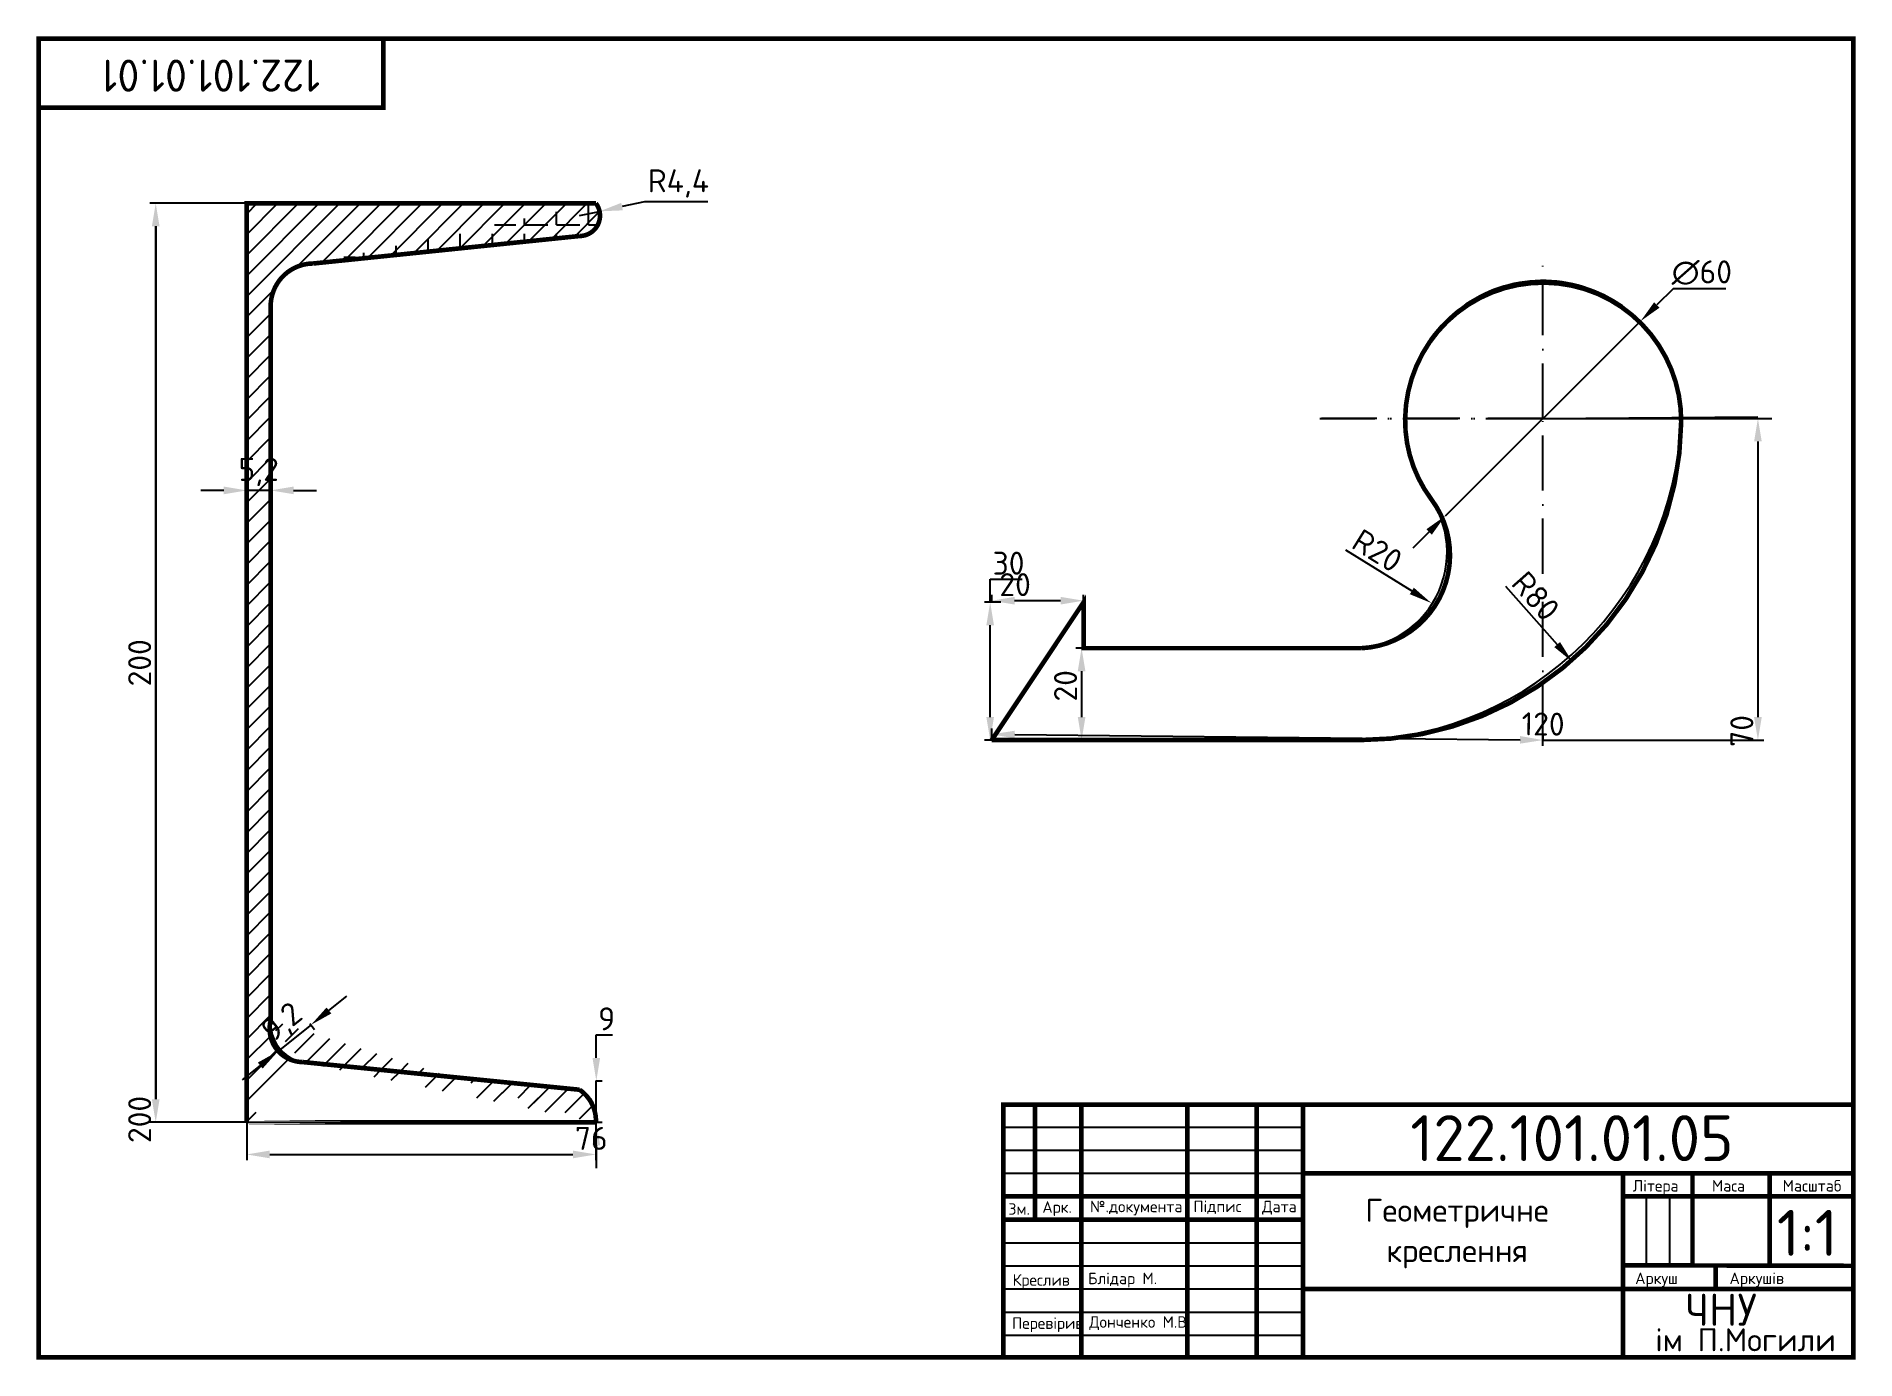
# Model space of a CAD drawing. Header units: millimetres. Extents: x 20 to 416, y 4 to 292.
import ezdxf
from ezdxf.enums import TextEntityAlignment as Align

# ---------------------------------------------------------------- set-up
doc = ezdxf.new("R2010")
doc.units = ezdxf.units.MM
doc.header["$PDMODE"] = 34
doc.header["$PDSIZE"] = -3
doc.linetypes.add('ACAD_ISO10W100', pattern=[18, 12, -3, 0, -3])
for name, color, linetype in [('Контур', 7, 'Continuous'), ('Осьові', 1, 'ACAD_ISO10W100'), ('Розміри', 5, 'Continuous')]:
    doc.layers.add(name, color=color, linetype=linetype)
doc.styles.get("Standard").update_dxf_attribs({"font": 'isocpeur.ttf'})
doc.dimstyles.new('ESKD_', dxfattribs={"dimtxt": 5, "dimasz": 5, "dimexe": 1.25, "dimexo": 0, "dimgap": 1, "dimtad": 1, "dimtoh": 1, "dimdec": 1, "dimtxsty": 'Standard', "dimcen": 2.5, "dimclrd": 256, "dimclre": 256, "dimclrt": 256, "dimadec": 0, "dimazin": 0, "dimtfac": 1, "dimtdec": 1, "dimtmove": 0, "dimatfit": 3, "dimfxl": 1, "dimtfillclr": 256, "dimlwd": -1, "dimlwe": -1, "dimarcsym": 0})

# ---------------------------------------------------------------- blocks, each defined once
blk = doc.blocks.new('*D2')
at = {"layer": 'Defpoints', "color": 0, "transparency": 16777216}
for p in [(65.29634847582204, 256.1657777469815), (45.47572774469847, 56.16577774698137), (65.296348475822, 56.16577774698138)]:
    blk.add_point(p, dxfattribs=at)
at = {"layer": 'Розміри', "transparency": 16777216}
for p, q in [((65.29634847582204, 256.1657777469815), (44.22572774469842, 256.1657777469815)), ((45.47572774469842, 251.1657777469815), (45.47572774469847, 61.16577774698137)), ((65.296348475822, 56.16577774698138), (44.22572774469847, 56.16577774698137))]:
    blk.add_line(p, q, dxfattribs=at)
for points in [[(44.64239441136509, 251.1657777469815), (46.30906107803176, 251.1657777469815), (45.47572774469842, 256.1657777469815)], [(44.64239441136513, 61.16577774698137), (46.3090610780318, 61.16577774698137), (45.47572774469847, 56.16577774698137)]]:
    blk.add_solid(points, dxfattribs=at)
at = {"layer": 'Розміри', "transparency": 16777216, "insert": (41.97572774469847, 56.77476887357068), "char_height": 5, "attachment_point": 5, "rotation": 90}
blk.add_mtext('200', dxfattribs=at)
blk = doc.blocks.new('*D3')
at = {"layer": 'Defpoints', "color": 0, "transparency": 16777216}
for p in [(45.47572774469847, 256.1657777469814), (45.47572774469844, 256.1657777469814), (65.296348475822, 56.16577774698138)]:
    blk.add_point(p, dxfattribs=at)
at = {"layer": 'Розміри', "transparency": 16777216}
for p, q in [((45.47572774469847, 256.1657777469814), (44.22572774469844, 256.1657777469814)), ((45.47572774469848, 61.16577774698137), (45.47572774469844, 251.1657777469814)), ((65.296348475822, 56.16577774698138), (44.22572774469848, 56.16577774698137))]:
    blk.add_line(p, q, dxfattribs=at)
for points in [[(44.6423944113651, 251.1657777469814), (46.30906107803177, 251.1657777469814), (45.47572774469844, 256.1657777469814)], [(44.64239441136515, 61.16577774698137), (46.30906107803182, 61.16577774698137), (45.47572774469848, 56.16577774698137)]]:
    blk.add_solid(points, dxfattribs=at)
at = {"layer": 'Розміри', "transparency": 16777216, "insert": (41.9757277446985, 156.1657777469813), "char_height": 5, "attachment_point": 5, "rotation": 90}
blk.add_mtext('200', dxfattribs=at)
blk = doc.blocks.new('*D4')
at = {"layer": 'Defpoints', "color": 0, "transparency": 16777216}
for p in [(65.29634847582201, 231.2507811010951), (70.49634847582203, 231.2507811010951), (65.29634847582201, 193.6828692065614)]:
    blk.add_point(p, dxfattribs=at)
at = {"layer": 'Розміри', "transparency": 16777216}
for p, q in [((65.29634847582201, 231.2507811010951), (65.29634847582201, 192.4328692065614)), ((70.49634847582203, 231.2507811010951), (70.49634847582203, 192.4328692065614)), ((60.29634847582201, 193.6828692065614), (55.29634847582201, 193.6828692065614)), ((70.49634847582203, 193.6828692065614), (65.29634847582201, 193.6828692065614)), ((75.49634847582203, 193.6828692065614), (80.49634847582203, 193.6828692065614))]:
    blk.add_line(p, q, dxfattribs=at)
for points in [[(60.29634847582201, 194.5162025398948), (60.29634847582201, 192.8495358732281), (65.29634847582201, 193.6828692065614)], [(75.49634847582203, 194.5162025398948), (75.49634847582203, 192.8495358732281), (70.49634847582203, 193.6828692065614)]]:
    blk.add_solid(points, dxfattribs=at)
at = {"layer": 'Розміри', "transparency": 16777216, "insert": (67.89634847582202, 197.6828692065614), "char_height": 5, "attachment_point": 5}
blk.add_mtext('5,2', dxfattribs=at)
blk = doc.blocks.new('*D6')
at = {"layer": 'Defpoints', "color": 0, "transparency": 16777216}
for p in [(79.03711733396932, 77.66388135562936), (71.87284170376974, 71.9233466405667), (72.116121694207, 71.61972947016069)]:
    blk.add_point(p, dxfattribs=at)
at = {"layer": 'Розміри', "transparency": 16777216}
for p, q in [((83.18231877100732, 80.48676526863227), (87.08424021760807, 83.6132663520412)), ((79.28039732440658, 77.36026418522334), (72.116121694207, 71.61972947016069)), ((79.03711733396932, 77.66388135562936), (80.06202259525881, 76.38478382357316)), ((71.87284170376974, 71.9233466405667), (72.89774696505923, 70.64424910851051)), ((68.21420024760626, 68.49322838675177), (64.31227880100552, 65.36672730334284))]:
    blk.add_line(p, q, dxfattribs=at)
for points in [[(82.66123525710583, 81.1370855097324), (83.7034022849088, 79.83644502753215), (79.28039732440658, 77.36026418522334)], [(67.69311673370477, 69.14354862785189), (68.73528376150774, 67.84290814565163), (72.116121694207, 71.61972947016069)]]:
    blk.add_solid(points, dxfattribs=at)
at = {"layer": 'Розміри', "transparency": 16777216, "insert": (73.19705864257963, 77.61153398497261), "char_height": 5, "attachment_point": 5, "rotation": 38.704225953155365}
blk.add_mtext('9,2', dxfattribs=at)
blk = doc.blocks.new('*D7')
at = {"layer": 'Defpoints', "color": 0, "transparency": 16777216}
for p in [(65.29634847582201, 56.16577774698135), (141.296348475822, 56.16577774698135), (141.296348475822, 49.15254101047003)]:
    blk.add_point(p, dxfattribs=at)
at = {"layer": 'Розміри', "transparency": 16777216}
for p, q in [((65.29634847582201, 56.16577774698135), (65.29634847582201, 47.90254101047003)), ((141.296348475822, 56.16577774698135), (141.296348475822, 47.90254101047003)), ((70.29634847582201, 49.15254101047003), (136.296348475822, 49.15254101047003))]:
    blk.add_line(p, q, dxfattribs=at)
for points in [[(70.29634847582201, 49.98587434380337), (70.29634847582201, 48.3192076771367), (65.29634847582201, 49.15254101047003)], [(136.296348475822, 49.98587434380337), (136.296348475822, 48.3192076771367), (141.296348475822, 49.15254101047003)]]:
    blk.add_solid(points, dxfattribs=at)
at = {"layer": 'Розміри', "transparency": 16777216, "insert": (140.2808334249078, 52.65254101047003), "char_height": 5, "attachment_point": 5}
blk.add_mtext('76', dxfattribs=at)
blk = doc.blocks.new('*D8')
at = {"layer": 'Defpoints', "color": 0, "transparency": 16777216}
for p in [(141.2963484758221, 65.16577774698138), (141.378563003931, 65.16577774698138), (141.2963484758221, 56.16577774698138)]:
    blk.add_point(p, dxfattribs=at)
at = {"layer": 'Розміри', "transparency": 16777216}
for p, q in [((141.378563003931, 70.16577774698138), (141.378563003931, 75.16577774698138)), ((141.378563003931, 75.16577774698138), (144.878563003931, 75.16577774698138)), ((141.2963484758221, 65.16577774698138), (142.628563003931, 65.16577774698138)), ((141.3785630039311, 56.16577774698138), (141.378563003931, 65.16577774698138)), ((141.2963484758221, 56.16577774698138), (142.6285630039311, 56.16577774698138)), ((141.3785630039311, 51.16577774698138), (141.3785630039311, 46.16577774698137))]:
    blk.add_line(p, q, dxfattribs=at)
for points in [[(140.5452296705977, 70.16577774698138), (142.2118963372644, 70.16577774698138), (141.378563003931, 65.16577774698138)], [(140.5452296705977, 51.16577774698138), (142.2118963372644, 51.16577774698138), (141.3785630039311, 56.16577774698138)]]:
    blk.add_solid(points, dxfattribs=at)
at = {"layer": 'Розміри', "transparency": 16777216, "insert": (143.628563003931, 78.66577774698132), "char_height": 5, "attachment_point": 5}
blk.add_mtext('9', dxfattribs=at)
blk = doc.blocks.new('*D10')
at = {"layer": 'Defpoints', "color": 0, "transparency": 16777216}
for p in [(137.7421955944274, 253.4968880131279), (142.0904339874705, 254.4176474784933)]:
    blk.add_point(p, dxfattribs=at)
at = {"layer": 'Розміри', "transparency": 16777216}
for p, q in [((137.7421955944274, 253.4968880131279), (142.0904339874705, 254.4176474784933)), ((151.8735026777809, 256.4892572392037), (146.9819683326257, 255.4534523588485)), ((165.6235026777808, 256.4892572392036), (151.8735026777809, 256.4892572392037))]:
    blk.add_line(p, q, dxfattribs=at)
blk.add_solid([(146.8093341858998, 256.268708083041), (147.1546024793516, 254.638196634656), (142.0904339874705, 254.4176474784933)], dxfattribs=at)
at = {"layer": 'Розміри', "transparency": 16777216, "insert": (159.2485026777808, 260.4892572392036), "char_height": 5, "attachment_point": 5}
blk.add_mtext('R4,4', dxfattribs=at)
blk = doc.blocks.new('*D11')
at = {"layer": 'Defpoints', "color": 0, "transparency": 16777216}
for p in [(227.1128360396156, 169.3400599608106), (229.4464028042238, 169.3400599608106), (229.4464028042238, 139.3400599608106)]:
    blk.add_point(p, dxfattribs=at)
at = {"layer": 'Розміри', "transparency": 16777216}
for p, q in [((227.1128360396156, 169.3400599608106), (227.1128360396156, 174.3403592284411)), ((227.1128360396156, 174.3403592284411), (234.1128360396156, 174.3403592284411)), ((229.4464028042238, 169.3400599608106), (225.8628360396156, 169.3400599608106)), ((227.1128360396156, 144.3400599608106), (227.1128360396156, 164.3400599608106)), ((229.4464028042238, 139.3400599608106), (225.8628360396156, 139.3400599608106))]:
    blk.add_line(p, q, dxfattribs=at)
for points in [[(226.2795027062822, 164.3400599608106), (227.9461693729489, 164.3400599608106), (227.1128360396156, 169.3400599608106)], [(226.2795027062822, 144.3400599608106), (227.9461693729489, 144.3400599608106), (227.1128360396156, 139.3400599608106)]]:
    blk.add_solid(points, dxfattribs=at)
at = {"layer": 'Розміри', "transparency": 16777216, "insert": (231.1128360396156, 177.840359228441), "char_height": 5, "attachment_point": 5}
blk.add_mtext('30', dxfattribs=at)
blk = doc.blocks.new('*D12')
at = {"layer": 'Defpoints', "color": 0, "transparency": 16777216}
for p in [(227.4453872384638, 169.6777912267989), (227.4453872384638, 169.3400599608105), (247.4453872384638, 169.3400599608105)]:
    blk.add_point(p, dxfattribs=at)
at = {"layer": 'Розміри', "transparency": 16777216}
for p, q in [((227.4453872384638, 169.3400599608105), (227.4453872384638, 170.9277912267989)), ((247.4453872384638, 169.3400599608105), (247.4453872384638, 170.9277912267989)), ((242.4453872384638, 169.6777912267989), (232.4453872384638, 169.6777912267989))]:
    blk.add_line(p, q, dxfattribs=at)
for points in [[(232.4453872384638, 170.5111245601323), (232.4453872384638, 168.8444578934656), (227.4453872384638, 169.6777912267989)], [(242.4453872384638, 170.5111245601323), (242.4453872384638, 168.8444578934656), (247.4453872384638, 169.6777912267989)]]:
    blk.add_solid(points, dxfattribs=at)
at = {"layer": 'Розміри', "transparency": 16777216, "insert": (232.5441485880613, 173.1777912267989), "char_height": 5, "attachment_point": 5}
blk.add_mtext('20', dxfattribs=at)
blk = doc.blocks.new('*D13')
at = {"layer": 'Defpoints', "color": 0, "transparency": 16777216}
for p in [(247.4453872384639, 159.3400599608106), (247.0172699041094, 139.3400599608106), (247.4453872384639, 139.3400599608106)]:
    blk.add_point(p, dxfattribs=at)
at = {"layer": 'Розміри', "transparency": 16777216}
for p, q in [((247.4453872384639, 159.3400599608106), (245.7672699041094, 159.3400599608106)), ((247.0172699041094, 154.3400599608106), (247.0172699041094, 144.3400599608106)), ((247.4453872384639, 139.3400599608106), (245.7672699041094, 139.3400599608106))]:
    blk.add_line(p, q, dxfattribs=at)
for points in [[(246.1839365707761, 154.3400599608106), (247.8506032374428, 154.3400599608106), (247.0172699041094, 159.3400599608106)], [(246.1839365707761, 144.3400599608106), (247.8506032374428, 144.3400599608106), (247.0172699041094, 139.3400599608106)]]:
    blk.add_solid(points, dxfattribs=at)
at = {"layer": 'Розміри', "transparency": 16777216, "insert": (243.5172699041094, 151.1523659013552), "char_height": 5, "attachment_point": 5, "rotation": 90}
blk.add_mtext('20', dxfattribs=at)
blk = doc.blocks.new('*D14')
at = {"layer": 'Defpoints', "color": 0, "transparency": 16777216}
for p in [(227.4453872384638, 139.3400599608105), (347.4519375850252, 139.3399915144394), (347.4388365343045, 138.0862154383568)]:
    blk.add_point(p, dxfattribs=at)
at = {"layer": 'Розміри', "transparency": 16777216}
for p, q in [((227.4453872384638, 139.3400599608105), (227.4715491696267, 141.8437678003914)), ((232.4582153431779, 140.5415925151242), (342.4522105310318, 139.3922350362083)), ((347.4388365343045, 138.0862154383568), (347.4649984654674, 140.5899232779378))]:
    blk.add_line(p, q, dxfattribs=at)
for points in [[(232.466922596806, 141.3748803574564), (232.4495080895497, 139.708304672792), (227.4584882891845, 140.5938360368931)], [(342.46091778466, 140.2255228785405), (342.4435032774037, 138.5589471938761), (347.4519375850252, 139.3399915144394)]]:
    blk.add_solid(points, dxfattribs=at)
at = {"layer": 'Розміри', "transparency": 16777216, "insert": (347.4819577037019, 142.8398688986059), "char_height": 5, "attachment_point": 5, "rotation": 359.40132244533226}
blk.add_mtext('120', dxfattribs=at)
blk = doc.blocks.new('*D15')
at = {"layer": 'Defpoints', "color": 0, "transparency": 16777216}
for p in [(347.4453872384639, 209.3400599608106), (347.4453872384639, 139.3400599608105), (394.2359613698184, 139.3400599608105)]:
    blk.add_point(p, dxfattribs=at)
at = {"layer": 'Розміри', "transparency": 16777216}
for p, q in [((347.4453872384639, 209.3400599608106), (395.4859613698184, 209.3400599608106)), ((394.2359613698184, 204.3400599608106), (394.2359613698184, 144.3400599608105)), ((347.4453872384639, 139.3400599608105), (395.4859613698184, 139.3400599608105))]:
    blk.add_line(p, q, dxfattribs=at)
for points in [[(393.4026280364851, 204.3400599608106), (395.0692947031517, 204.3400599608106), (394.2359613698184, 209.3400599608106)], [(393.4026280364851, 144.3400599608105), (395.0692947031517, 144.3400599608105), (394.2359613698184, 139.3400599608105)]]:
    blk.add_solid(points, dxfattribs=at)
at = {"layer": 'Розміри', "transparency": 16777216, "insert": (390.7359613698184, 141.3304179445312), "char_height": 5, "attachment_point": 5, "rotation": 90}
blk.add_mtext('70', dxfattribs=at)
blk = doc.blocks.new('*D16')
at = {"layer": 'Defpoints', "color": 0, "transparency": 16777216}
for p in [(306.1503985335717, 179.7116776867599), (323.1434000947817, 169.1647398401281)]:
    blk.add_point(p, dxfattribs=at)
at = {"layer": 'Розміри', "transparency": 16777216}
blk.add_line((304.4510983774506, 180.7663714714231), (318.8951497044792, 171.8014743017861), dxfattribs=at)
blk.add_solid([(319.3346054480888, 172.5095160335031), (318.4556939608696, 171.093432570069), (323.1434000947817, 169.1647398401281)], dxfattribs=at)
at = {"layer": 'Розміри', "transparency": 16777216, "insert": (311.3947129689743, 180.5760653906453), "char_height": 5, "attachment_point": 5, "rotation": 328.17363032221647}
blk.add_mtext('R20', dxfattribs=at)
blk = doc.blocks.new('*D17')
at = {"layer": 'Defpoints', "color": 0, "transparency": 16777216}
for p in [(368.6938381431596, 230.5179572632042), (326.1969363337679, 188.1621626584169)]:
    blk.add_point(p, dxfattribs=at)
at = {"layer": 'Розміри', "transparency": 16777216}
for p, q in [((375.7766551113916, 237.577256364002), (372.2352466272756, 234.0476068136031)), ((387.2766551113917, 237.577256364002), (375.7766551113916, 237.577256364002)), ((326.1969363337679, 188.1621626584169), (368.6938381431596, 230.5179572632042)), ((322.6555278496519, 184.6325131080179), (319.1141193655359, 181.102863557619))]:
    blk.add_line(p, q, dxfattribs=at)
for points in [[(371.6469717022091, 234.6378415609557), (372.8235215523421, 233.4573720662504), (368.6938381431596, 230.5179572632042)], [(322.0672529245854, 185.2227478553706), (323.2438027747183, 184.0422783606653), (326.1969363337679, 188.1621626584169)]]:
    blk.add_solid(points, dxfattribs=at)
at = {"layer": 'Розміри', "transparency": 16777216, "insert": (382.0266551113916, 241.077256364002), "char_height": 5, "attachment_point": 5}
blk.add_mtext('∅60', dxfattribs=at)
blk = doc.blocks.new('*D18')
at = {"layer": 'Defpoints', "color": 0, "transparency": 16777216}
for p in [(300.8794581231215, 216.3342494352885), (353.8472884273052, 156.3808595989566)]:
    blk.add_point(p, dxfattribs=at)
at = {"layer": 'Розміри', "transparency": 16777216}
blk.add_line((339.2811350936547, 172.8680418039479), (350.5367990332937, 160.1279464637274), dxfattribs=at)
blk.add_solid([(351.1613135107556, 160.6796946960626), (349.912284555832, 159.5761982313922), (353.8472884273052, 156.3808595989566)], dxfattribs=at)
at = {"layer": 'Розміри', "transparency": 16777216, "insert": (345.8766831718081, 170.6888801420311), "char_height": 5, "attachment_point": 5, "rotation": 311.4600658841316}
blk.add_mtext('R80', dxfattribs=at)

msp = doc.modelspace()

# ---------------------------------------------------------------- hatches: boundary and pattern name
at = {"layer": 'Контур'}
h = msp.add_hatch(dxfattribs=at)
h.set_pattern_fill('ANSI32', color=256)
h.set_pattern_definition([(45, (0, 0), (-6.735192090801866, 6.735192090801866), []), (45, (4.490130000000001, 0), (-6.735192090801866, 6.735192090801866), [])])
h.paths.add_polyline_path([(65.29634847582201, 56.16577774698135), (141.296348475822, 56.16577774698135)])
edge = h.paths.add_edge_path()
edge.add_line((77.49583400738017, 69.26177710929484), (137.7369114149745, 63.23766936853543))
edge.add_arc((133.1108383821843, 56.47754916222976), 8.191445349168252, -2.181239221831504, 55.61545490712558, ccw=False)
h.paths.add_polyline_path([(83.04504239849797, 289.205838178576), (31.24504239849797, 289.205838178576), (31.24504239849797, 278.705838178576), (83.04504239849797, 278.705838178576)], flags=9)
h = msp.add_hatch(dxfattribs=at)
h.set_pattern_fill('ANSI31', color=256)
h.set_pattern_definition([(45, (0, 0), (-2.245064030267288, 2.245064030267288), [])])
h.paths.add_polyline_path([(65.29634847582201, 56.16577774698135), (141.296348475822, 56.16577774698135)], flags=17)
edge = h.paths.add_edge_path()
edge.add_line((65.29634847582201, 56.16577774698135), (65.29634847582201, 256.1657777469813))
edge.add_line((65.29634847582201, 256.1657777469813), (141.296348475822, 256.1657777469813))
edge.add_line((79.82017658089802, 243.0756558494095), (137.7421955944274, 249.0522310954576))
edge.add_arc((137.7421955944274, 253.4968880131279), 4.444656917670272, 270, 396.9036726460406)
edge.add_arc((79.82017658089863, 233.750203757697), 9.325452091712606, 90, 181.0693015857231)
edge.add_line((70.49634847582202, 233.5761745020793), (70.49634847582199, 77.5020871320146))
edge.add_line((77.49583400738017, 69.26177710929484), (137.7369114149745, 63.23766936853543))
edge.add_arc((133.1108383821843, 56.47754916222976), 8.191445349168252, -2.181239221831504, 55.61545490712558, ccw=False)
edge.add_arc((77.49583400738024, 76.49100834801862), 7.229231238723813, 164.540216628161, 270.00000000000045, ccw=False)
h = msp.add_hatch(dxfattribs=at)
h.set_pattern_fill('ANGLE', color=256)
h.set_pattern_definition([(0, (0, 0), (0, 6.985), [5.08, -1.905]), (90, (0, 0), (-6.985, 4.277078946022131e-16), [5.08, -1.905])])
edge = h.paths.add_edge_path()
edge.add_line((79.82017658089802, 243.0756558494095), (137.7421955944274, 249.0522310954576))
edge.add_arc((137.7421955944274, 253.4968880131279), 4.444656917670272, 270, 396.9036726460406)

# ---------------------------------------------------------------- linework, layer by layer
for p, q in [((65.29634847582201, 256.1657777469813), (65.29634847582201, 56.16577774698135)), ((65.29634847582201, 256.1657777469813), (141.296348475822, 256.1657777469813)), ((70.49634847582202, 233.5761745020793), (70.49634847582202, 231.2507811010951)), ((70.49634847582202, 231.2507811010951), (70.49634847582199, 77.50208713201461)), ((227.4453872384638, 139.3400599608105), (247.4453872384638, 169.3400599608105)), ((247.4453872384638, 169.3400599608105), (247.4453872384638, 159.3400599608105)), ((247.4453872384638, 159.3400599608105), (303.1092100758829, 159.3400599608105)), ((227.4453872384638, 139.3400599608105), (307.581657813421, 139.3400599608105)), ((137.7369114149745, 63.23766936853541), (77.49583400738017, 69.26177710929484)), ((137.7369114149745, 63.2376693685354), (102.5125948815409, 66.76010102187877)), ((236.863162814614, 60), (236.863162814614, 34.98283750303096)), ((246.9368496676129, 60), (246.9368496676129, 5)), ((270.0223799123523, 60), (270.0223799123523, 5)), ((285.1329090318236, 60), (285.1329090318236, 5)), ((295.2065958848225, 60), (295.2065958848225, 5)), ((65.29634847582201, 56.16577774698135), (141.296348475822, 56.16577774698135)), ((230, 55.12066521234442), (295.2065958848225, 55.12066521234442)), ((230, 50.08620847061047), (295.2065958848225, 50.08620847061047)), ((230, 45.05175172887664), (295.2065958848225, 45.05175172887665)), ((415, 45.05175172887664), (295.2065958848225, 45.05175172887665)), ((364.8829249246141, 45.05175172887665), (364.8829249246141, 5)), ((379.9934540440854, 45.05175172887665), (379.9934540440854, 24.9139240195633)), ((396.7829305857142, 45.05175172887664), (396.7829305857142, 24.9139240195633)), ((230, 40.0172942447648), (295.2065958848225, 40.0172942447648)), ((415, 40.0172942447648), (364.8829249246141, 40.01729424476481)), ((369.9197671910865, 40.01729424476481), (369.9197671910865, 24.9139240195633)), ((374.956610617586, 40.01729424476481), (374.956610617586, 24.9139240195633)), ((230, 34.98283750303096), (295.2065958848225, 34.98283750303096)), ((230, 29.94838076129713), (295.2065958848225, 29.94838076129713)), ((230, 24.9139240195633), (295.2065958848225, 24.9139240195633)), ((415, 24.9139240195633), (364.8829249246141, 24.9139240195633)), ((385.0302963105578, 19.87946653545135), (385.0302963105578, 24.9139240195633)), ((396.7829305857142, 24.9139240195633), (396.7829305857142, 24.9139240195633)), ((230, 19.87946653545134), (295.2065958848225, 19.87946653545134)), ((415, 19.87946653545134), (295.2065958848225, 19.87946653545136)), ((230, 14.84500979371751), (295.2065958848225, 14.84500979371751)), ((230, 9.810553051983675), (295.2065958848225, 9.810553051983675))]:
    msp.add_line(p, q, dxfattribs=at)
at = {"layer": 'Контур', "const_width": 1}
for points in [[(20, 5), (415, 5), (415, 292), (20, 292)], [(20, 277), (95, 277), (95, 292), (20, 292)], [(65.29634847582201, 56.16577774698135), (141.296348475822, 56.16577774698135)]]:
    msp.add_lwpolyline(points, close=True, dxfattribs=at)
for points in [[(65.29634847582201, 56.16577774698135), (65.29634847582201, 256.1657777469813), (141.296348475822, 256.1657777469813)], [(79.82017658089802, 243.0756558494095), (137.7421955944274, 249.0522310954576)], [(70.49634847582202, 233.5761745020793), (70.49634847582199, 77.50208713201461)], [(227.4453872384638, 139.3400599608105), (247.4453872384638, 169.3400599608105), (247.4453872384638, 159.3400599608105), (307.9363313968084, 159.3400599608105)], [(307.9363313968084, 159.3400599608105), (307.9363313968084, 159.3400599608105)], [(227.4453872384638, 139.3400599608105), (307.5816578134208, 139.3400599608105)], [(415, 5), (415, 60), (230, 60), (230, 5)], [(236.863162814614, 34.98283750303096), (236.863162814614, 60)], [(246.9368496676129, 5), (246.936849667613, 60)], [(270.0223799123523, 5), (270.0223799123523, 60)], [(285.1329090318236, 5), (285.1329090318236, 60)], [(295.2065958848225, 5), (295.2065958848225, 60)], [(295.2065958848225, 45.05175172887665), (415, 45.05175172887664)], [(364.8829249246141, 5), (364.8829249246141, 45.05175172887665)], [(379.9934540440854, 24.9139240195633), (379.9934540440854, 45.05175172887665)], [(396.7829305857142, 24.95461742647258), (396.7829305857142, 45.05175172887664)], [(230, 40.0172942447648), (295.2065958848225, 40.0172942447648)], [(415, 40.0172942447648), (364.8829249246141, 40.0172942447648)], [(230, 34.98283750303096), (295.2065958848225, 34.98283750303096)], [(364.8829249246141, 25.02587586443832), (415, 24.9139240195633)], [(385.0302963105578, 19.87946653545135), (385.0302963105578, 24.9139240195633)], [(295.2065958848225, 19.87946653545136), (415, 19.87946653545136)]]:
    msp.add_lwpolyline(points, dxfattribs=at)
for points in [[(79.82017658089802, 243.0756558494095), (137.7421955944274, 249.0522310954576, 0.6182376693468127), (141.296348475822, 256.1657777469813, 1.000000000000004)], [(79.82017658089863, 243.0756558494096, 0.4196904039942002), (70.49634847582202, 233.5761745020792, 0.9815091755190191)], [(307.5816578134208, 139.3400599608105, 0.4110797911878941), (377.5282566544786, 208.5414303919022, 0.9974231773533363), (317.4453872384636, 209.3400599608105, -0.08624551535374388)], [(317.4453872384635, 209.3400599608105, 0.1663015150942378), (323.1592278559655, 191.728062276053, -1.070193351755258)], [(323.1592278559697, 191.7280622760473, -0.6012501376741246), (307.9363313968084, 159.3400599608105, 41.02132391612214)], [(77.4958340073803, 69.26177710929481, -0.4956419713178596), (70.52817230408503, 78.41804615028757, -0.7609717093393544)]]:
    msp.add_lwpolyline(points, format="xyb", dxfattribs=at)
at = {"layer": 'Контур'}
msp.add_lwpolyline([(77.49583400738017, 69.26177710929484, 1, 1, 0), (137.7369114149745, 63.23766936853543, 1, 1, -0.2576713807368414), (141.296348475822, 56.16577774698135, 0, 0, 0)], format="xyseb", dxfattribs=at)
for centre, radius, start, end in [((79.38295033627553, 234.1793453285723), 8.90704820196613, 87.18635293845826, 183.8829486472682), ((347.4453872384637, 209.3400599608105), 30.00000000000004, 1.332282455001331, 215.9491196451579), ((397.4318706281593, 210.5025909632743), 20, 181.3322824550013, 185.6273540637312), ((305.186582349556, 211.7115394698548), 72.41110020435829, 271.8954656046166, 357.4908274953918), ((378.4453391385426, 209.394669417855), 1, 180.1009320331748, 186.1813313167595), ((378.4453391385426, 209.3946694178552), 1, 180.1009320331748, 186.1813313167611), ((305.5227707363456, 180.245981009317), 21.04478106201437, 263.4144338556526, 33.06583334708127), ((79.03711733396933, 77.66388135562937), 8.542301215661656, 174.9349958776777, 259.6052207504829), ((134.816241016867, 57.33591544757484), 6.584908117654723, 349.7641842930674, 63.67003139222629)]:
    msp.add_arc(centre, radius, start, end, dxfattribs=at)
at = {"layer": 'Осьові'}
for p, q in [((347.4453872384638, 209.3400599608105), (347.4453872384638, 245.1353275094978)), ((347.4453872384638, 209.3400599608105), (298.8385201397979, 209.3400599608105)), ((298.8385201397979, 209.3400599608105), (397.2608992995014, 209.3400599608105)), ((347.4453872384638, 139.3400599608105), (347.4453872384638, 209.3400599608105))]:
    msp.add_line(p, q, dxfattribs=at)
at = {"layer": 'Розміри'}
msp.add_line((347.4453872384638, 209.3400599608105), (394.2359613698185, 209.6749964513495), dxfattribs=at)

# ---------------------------------------------------------------- texts
at = {"layer": 'Контур'}
msp.add_text('122.101.01.01', height=7, rotation=180, dxfattribs=at).set_placement((81.29504239849797, 287.455838178576))
for s, height, p in [('122.101.01.05', 10, (318.5761259924857, 47.70281727091196)), ('Зм.', 2.5, (231.0803076165289, 36.03893410471517)), ('Арк.', 2.5, (238.4722692592939, 36.44632881392575)), ('№.документа', 2.5, (248.8525309767556, 36.56809419880119)), ('Підпис', 2.5, (271.3568436526232, 36.60355408757621)), ('Дата', 2.5, (286.3162051505751, 36.56679253818876)), ('1:1', 10, (398.3559684994207, 27.09168593042613)), ('Креслив', 2.5, (231.9984560292644, 20.59472210853983)), ('Блідар М.', 2.5, (248.4185828800851, 20.91272046072925)), ('Аркушів', 2.5, (388.0508193407863, 20.95655611076597)), ('ЧНУ', 7, (378.4416631993456, 11.86483707932177)), ('Перевірив', 2.5, (231.8711684352595, 11.18195865556015)), ('Донченко М.В.', 2.5, (248.6731580680951, 11.4363571805402)), ('ім П.Могили', 5, (371.8992590951711, 6.305760538889752))]:
    msp.add_text(s, height=height, dxfattribs=at).set_placement(p)
for s, height, p in [('Літера', 2.5, (371.9734765116643, 41.07861821270819)), ('Маса', 2.5, (387.8305327616029, 41.07861821270819)), ('Масштаб', 2.5, (406.012532987867, 41.07861821270819)), ('Геометричне', 5, (328.7451439106287, 34.5151383062514)), ('креслення', 5, (328.7451439106287, 25.72542929028725)), ('Аркуш', 2.5, (372.1741319467451, 20.95655611076597))]:
    msp.add_text(s, height=height, dxfattribs=at).set_placement(p, align=Align.CENTER)

# ---------------------------------------------------------------- dimensions: what is measured, and where the dimension line sits
at = {"layer": 'Розміри'}
dim = msp.add_radius_dim(center=(137.7421955944274, 253.4968880131279), mpoint=(142.0904339874705, 254.4176474784933), dimstyle='ESKD_', dxfattribs=at)
dim.commit()
dim.dimension.update_dxf_attribs({"geometry": '*D10', "text_midpoint": (159.2485026777808, 260.4892572392036)})
for base, p1, p2, angle, picture, middle, dimtype in [((45.47572774469847, 56.16577774698137), (65.29634847582201, 256.1657777469813), (65.29634847582197, 56.16577774698135), 90, '*D2', (45.47572774469847, 56.77476887357068), 160), ((394.2359613698184, 139.3400599608105), (347.4453872384638, 209.3400599608105), (347.4453872384638, 139.3400599608105), 90, '*D15', (394.2359613698184, 141.3304179445312), 160), ((227.1128360396156, 169.3400599608106), (229.4464028042237, 139.3400599608105), (229.4464028042237, 169.3400599608105), 90, '*D11', (231.1128360396156, 174.340359228441), 160), ((247.0172699041094, 139.3400599608106), (247.4453872384638, 159.3400599608105), (247.4453872384638, 139.3400599608105), 90, '*D13', (247.0172699041094, 151.1523659013552), 160), ((347.4519375850252, 139.3399915144394), (227.4453872384638, 139.3400599608105), (347.4388365343045, 138.0862154383568), 359.4013224453322, '*D14', (347.4453872384636, 139.3400599608105), 161), ((72.116121694207, 71.61972947016069), (79.03711733396933, 77.66388135562937), (71.87284170376975, 71.9233466405667), 218.70422595315534, '*D6', (75.69825950930678, 74.48999682769201), 161), ((141.378563003931, 65.16577774698138), (141.296348475822, 56.16577774698135), (141.296348475822, 65.16577774698135), 90, '*D8', (143.628563003931, 75.16577774698132), 160)]:
    dim = msp.add_linear_dim(base=base, p1=p1, p2=p2, angle=angle, dimstyle='ESKD_', dxfattribs=at)
    dim.commit()
    dim.dimension.update_dxf_attribs({"geometry": picture, "text_midpoint": middle, "dimtype": dimtype})
dim = msp.add_linear_dim(base=(45.47572774469844, 256.1657777469814), p1=(65.29634847582197, 56.16577774698135), p2=(45.47572774469845, 256.1657777469813), angle=90, dimstyle='ESKD_', override={"dimtmove": 1}, dxfattribs=at)
dim.commit()
dim.dimension.update_dxf_attribs({"geometry": '*D3', "text_midpoint": (41.9757277446985, 156.1657777469813)})
dim = msp.add_diameter_dim_2p(p1=(326.1969363337679, 188.1621626584169), p2=(368.6938381431596, 230.5179572632042), dimstyle='ESKD_', dxfattribs=at)
dim.commit()
dim.dimension.update_dxf_attribs({"geometry": '*D17', "text_midpoint": (382.0266551113916, 237.577256364002), "dimtype": 163})
for base, p1, p2, picture, middle in [((65.29634847582201, 193.6828692065614), (70.49634847582203, 231.2507811010951), (65.29634847582201, 231.2507811010951), '*D4', (67.89634847582202, 193.6828692065614)), ((227.4453872384638, 169.6777912267989), (247.4453872384638, 169.3400599608105), (227.4453872384638, 169.3400599608105), '*D12', (232.5441485880613, 169.6777912267989)), ((141.296348475822, 49.15254101047003), (65.29634847582201, 56.16577774698135), (141.296348475822, 56.16577774698135), '*D7', (140.2808334249078, 49.15254101047003))]:
    dim = msp.add_linear_dim(base=base, p1=p1, p2=p2, dimstyle='ESKD_', dxfattribs=at)
    dim.commit()
    dim.dimension.update_dxf_attribs({"geometry": picture, "text_midpoint": middle, "dimtype": 160})
for center, mpoint, picture, middle in [((300.8794581231215, 216.3342494352885), (353.8472884273052, 156.3808595989566), '*D18', (343.2537223664685, 168.371537566223)), ((306.1503985335717, 179.7116776867599), (323.1434000947817, 169.1647398401281), '*D16', (309.5489988458137, 177.6022901174336))]:
    dim = msp.add_radius_dim(center=center, mpoint=mpoint, dimstyle='ESKD_', dxfattribs=at)
    dim.commit()
    dim.dimension.update_dxf_attribs({"geometry": picture, "text_midpoint": middle, "dimtype": 164})

doc.saveas('drawing.dxf')
